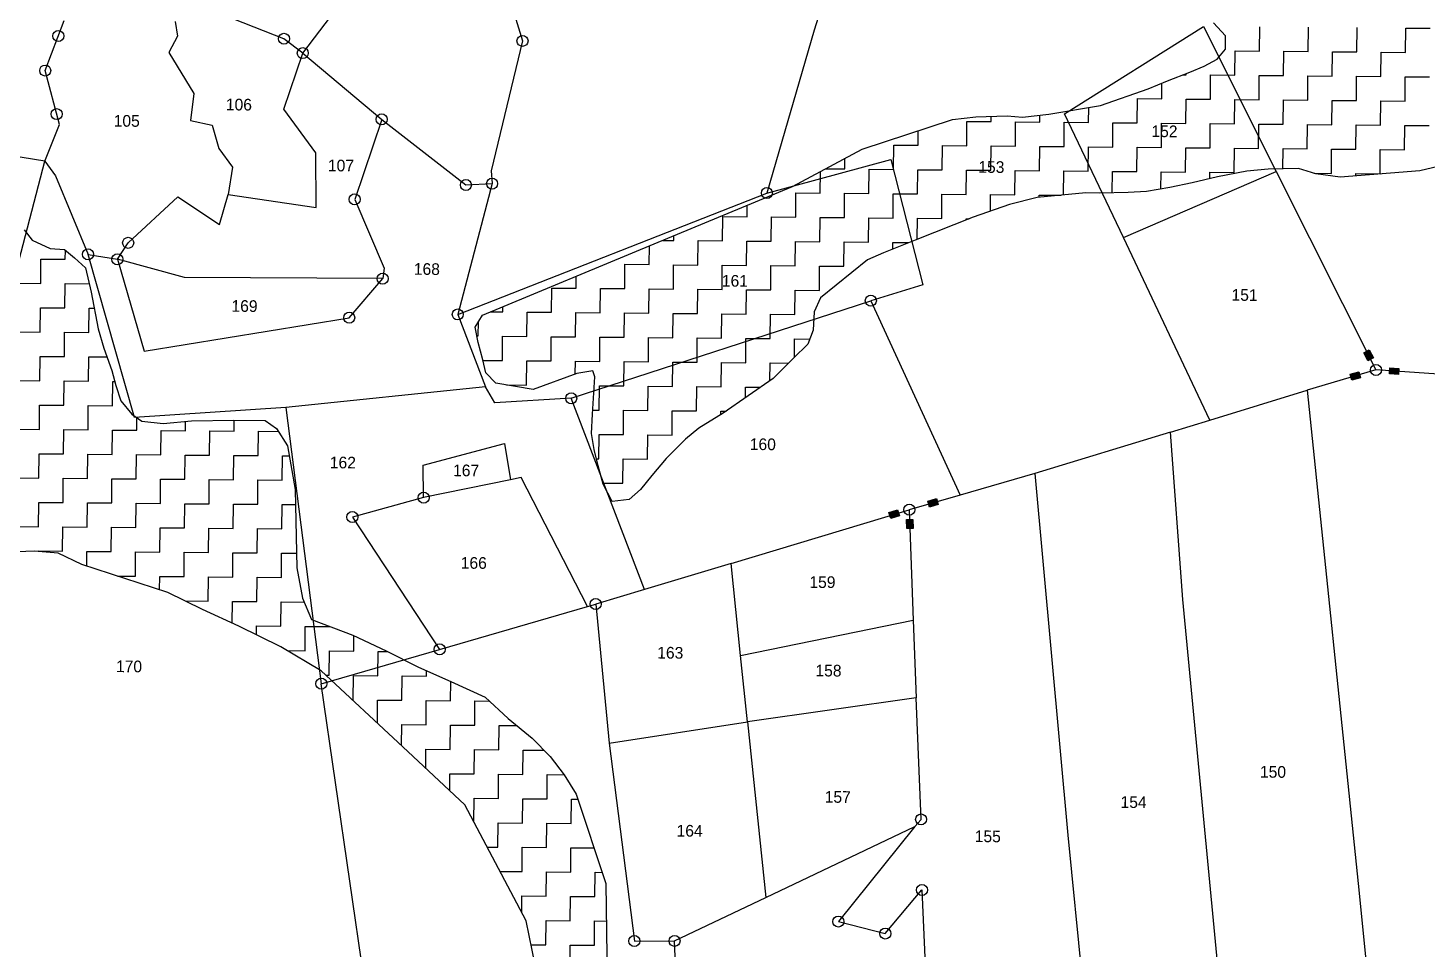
# Model space of a CAD drawing. Header units: metres. Extents: x 286188 to 288650, y 2015524 to 2018848.
# Drawn here: x 287240 to 287798, y 2017343 to 2017710 of the extents above; entities that cross this region are included whole.
import ezdxf
from ezdxf.enums import TextEntityAlignment as Align

# ---------------------------------------------------------------- set-up
doc = ezdxf.new("R2010")
doc.units = ezdxf.units.M
doc.header["$MEASUREMENT"] = 0
for name, color, linetype in [('POLY_HATCH', 12, 'Continuous'), ('POLY_PARCEL', 6, 'Continuous'), ('TEXT_PARCEL', 7, 'Continuous')]:
    doc.layers.add(name, color=color, linetype=linetype)
doc.styles.add('TEXT_MAP', font='', dxfattribs={"height": 1.8})
doc.styles.get('TEXT_MAP').set_extended_font_data('Kruti Dev 050')

msp = doc.modelspace()

# ---------------------------------------------------------------- hatches: boundary and pattern name
for points in [[(287774.79, 2017581.43), (287772.57, 2017580.31), (287774.19, 2017577.1), (287776.41, 2017578.22)], [(287771.3, 2017570.34), (287770.6, 2017572.73), (287767.15, 2017571.71), (287767.85, 2017569.32)], [(287786.4, 2017571.58), (287786.56, 2017574.07), (287782.97, 2017574.31), (287782.81, 2017571.82)], [(287587.55, 2017515.24), (287586.85, 2017517.63), (287583.39, 2017516.61), (287584.09, 2017514.22)], [(287602.97, 2017519.77), (287602.28, 2017522.16), (287598.82, 2017521.16), (287599.51, 2017518.77)], [(287590.5, 2017510.18), (287592.99, 2017510.27), (287592.86, 2017513.87), (287590.37, 2017513.78)]]:
    msp.add_hatch(color=256).paths.add_polyline_path(points)

# ---------------------------------------------------------------- linework, layer by layer
for points in [[(287774.19, 2017577.1), (287772.57, 2017580.31), (287774.79, 2017581.43), (287776.41, 2017578.22)], [(287767.15, 2017571.71), (287770.6, 2017572.73), (287771.3, 2017570.34), (287767.85, 2017569.32)], [(287782.97, 2017574.31), (287786.56, 2017574.07), (287786.4, 2017571.58), (287782.81, 2017571.82)], [(287583.39, 2017516.61), (287586.85, 2017517.63), (287587.55, 2017515.24), (287584.09, 2017514.22)], [(287598.82, 2017521.16), (287602.28, 2017522.16), (287602.97, 2017519.77), (287599.51, 2017518.77)], [(287592.86, 2017513.87), (287592.99, 2017510.27), (287590.5, 2017510.18), (287590.37, 2017513.78)]]:
    msp.add_lwpolyline(points, close=True)
for centre in [(287252.44, 2017706.53), (287342.36, 2017705.41), (287437.39, 2017704.55), (287349.85, 2017699.69), (287247.21, 2017692.75), (287251.76, 2017675.37), (287381.29, 2017673.28), (287414.82, 2017647.16), (287425.29, 2017647.68), (287534.75, 2017643.92), (287370.55, 2017641.41), (287280.27, 2017624.09), (287264.3, 2017619.48), (287275.97, 2017617.53), (287381.7, 2017609.81), (287576.18, 2017601.02), (287368.34, 2017594.26), (287411.59, 2017595.55), (287777.42, 2017573.43), (287456.8, 2017562.14), (287397.98, 2017522.56), (287369.61, 2017514.82), (287591.48, 2017517.74), (287466.57, 2017480.14), (287404.35, 2017462.07), (287357.22, 2017448.39), (287596.2, 2017394.31), (287596.56, 2017366.22), (287563.23, 2017353.61), (287581.95, 2017348.83), (287481.97, 2017345.85), (287497.96, 2017345.9)]:
    msp.add_circle(centre, 2.2)
at = {"layer": 'POLY_HATCH'}
for p, q in [((287717.53, 2017706.52), (287712.74, 2017711.81)), ((287717.49, 2017701.28), (287717.53, 2017706.52)), ((287714.22, 2017697.28), (287717.49, 2017701.28)), ((287708.95, 2017694.5), (287714.22, 2017697.28)), ((287694.37, 2017688.59), (287703.28, 2017692.14)), ((287703.28, 2017692.14), (287708.95, 2017694.5)), ((287667.65, 2017678.75), (287686.68, 2017685.43)), ((287686.68, 2017685.43), (287694.37, 2017688.59)), ((287647.05, 2017675.3), (287667.65, 2017678.75)), ((287572.68, 2017661.46), (287608.7, 2017673.23)), ((287608.7, 2017673.23), (287617.99, 2017674.36)), ((287617.99, 2017674.36), (287630.5, 2017674.65)), ((287630.5, 2017674.65), (287636.54, 2017674.19)), ((287636.54, 2017674.19), (287647.05, 2017675.3)), ((287544.92, 2017646.55), (287572.68, 2017661.46)), ((287726.01, 2017652.65), (287714.29, 2017650.33)), ((287734.49, 2017653.38), (287726.01, 2017652.65)), ((287746.59, 2017653.67), (287734.49, 2017653.38)), ((287753.43, 2017651.59), (287746.59, 2017653.67)), ((287763.11, 2017650.3), (287753.43, 2017651.59)), ((287794.94, 2017652.8), (287763.11, 2017650.3)), ((287805.05, 2017655.13), (287794.94, 2017652.8)), ((287489.84, 2017623.66), (287544.92, 2017646.55)), ((287695.28, 2017646.07), (287685.99, 2017644.54)), ((287704.18, 2017648.01), (287695.28, 2017646.07)), ((287714.29, 2017650.33), (287704.18, 2017648.01)), ((287642.39, 2017642.11), (287631.47, 2017639.39)), ((287661.78, 2017643.95), (287642.39, 2017642.11)), ((287667.42, 2017643.9), (287661.78, 2017643.95)), ((287678.72, 2017644.2), (287667.42, 2017643.9)), ((287685.99, 2017644.54), (287678.72, 2017644.2)), ((287616.9, 2017634.28), (287593.82, 2017625.21)), ((287631.47, 2017639.39), (287616.9, 2017634.28)), ((287238.77, 2017629.2), (287241.97, 2017625.14)), ((287241.97, 2017625.14), (287249.2, 2017621.85)), ((287421.39, 2017595.25), (287489.84, 2017623.66)), ((287593.82, 2017625.21), (287581.27, 2017620.08)), ((287249.2, 2017621.85), (287254.84, 2017621.39)), ((287254.84, 2017621.39), (287258.85, 2017618.13)), ((287258.85, 2017618.13), (287263.25, 2017614.06)), ((287574.79, 2017617.32), (287556.09, 2017602.16)), ((287581.27, 2017620.08), (287574.79, 2017617.32)), ((287263.25, 2017614.06), (287265.58, 2017604.36)), ((287265.58, 2017604.36), (287268.28, 2017589.82)), ((287556.09, 2017602.16), (287553.62, 2017596.54)), ((287418.53, 2017590.43), (287421.39, 2017595.25)), ((287553.62, 2017596.54), (287553.15, 2017589.29)), ((287268.28, 2017589.82), (287270.63, 2017582.14)), ((287419.68, 2017584.37), (287418.53, 2017590.43)), ((287553.15, 2017589.29), (287551.08, 2017583.66)), ((287421.64, 2017577.5), (287419.68, 2017584.37)), ((287270.63, 2017582.14), (287273.77, 2017573.24)), ((287551.08, 2017583.66), (287545.38, 2017578.07)), ((287273.77, 2017573.24), (287275.33, 2017567.17)), ((287422.8, 2017572.25), (287421.64, 2017577.5)), ((287465.45, 2017573.14), (287458.98, 2017571.99)), ((287466.23, 2017570.72), (287465.45, 2017573.14)), ((287545.38, 2017578.07), (287537.24, 2017570.07)), ((287275.33, 2017567.17), (287277.3, 2017561.11)), ((287426.8, 2017568.18), (287422.8, 2017572.25)), ((287441.7, 2017565.63), (287426.8, 2017568.18)), ((287458.98, 2017571.99), (287441.7, 2017565.63)), ((287465.29, 2017555.8), (287466.23, 2017570.72)), ((287537.24, 2017570.07), (287517.34, 2017556.14)), ((287277.3, 2017561.11), (287281.69, 2017555.83)), ((287281.69, 2017555.83), (287285.7, 2017552.97)), ((287464.82, 2017548.15), (287465.29, 2017555.8)), ((287517.34, 2017556.14), (287507.61, 2017550.18)), ((287285.7, 2017552.97), (287294.16, 2017552.08)), ((287294.16, 2017552.08), (287305.47, 2017553.19)), ((287305.47, 2017553.19), (287322.42, 2017553.44)), ((287322.42, 2017553.44), (287334.92, 2017553.33)), ((287334.92, 2017553.33), (287339.33, 2017550.06)), ((287339.33, 2017550.06), (287343.71, 2017543.17)), ((287465.97, 2017541.68), (287464.82, 2017548.15)), ((287502.32, 2017545.79), (287494.59, 2017538.2)), ((287507.61, 2017550.18), (287502.32, 2017545.79)), ((287343.71, 2017543.17), (287346.78, 2017525.8)), ((287467.53, 2017535.22), (287465.97, 2017541.68)), ((287469.48, 2017527.94), (287467.53, 2017535.22)), ((287494.59, 2017538.2), (287488.88, 2017531.4)), ((287473.05, 2017521.06), (287469.48, 2017527.94)), ((287488.88, 2017531.4), (287484.39, 2017525.79)), ((287346.78, 2017525.8), (287347.47, 2017494.54)), ((287484.39, 2017525.79), (287479.91, 2017521.8)), ((287479.91, 2017521.8), (287473.05, 2017521.06)), ((287242.85, 2017501.24), (287229.69, 2017500.63)), ((287252.34, 2017500.42), (287242.85, 2017501.24)), ((287261.8, 2017495.96), (287252.34, 2017500.42)), ((287296.05, 2017484.69), (287261.8, 2017495.96)), ((287347.47, 2017494.54), (287349.78, 2017482.42)), ((287309.87, 2017477.99), (287296.05, 2017484.69)), ((287324.43, 2017471.29), (287309.87, 2017477.99)), ((287349.78, 2017482.42), (287353.33, 2017473.92)), ((287353.33, 2017473.92), (287369.82, 2017467.72)), ((287341.16, 2017463.1), (287324.43, 2017471.29)), ((287369.82, 2017467.72), (287383.08, 2017461.55)), ((287357.15, 2017453.46), (287341.16, 2017463.1)), ((287383.08, 2017461.55), (287395.93, 2017454.98)), ((287389.76, 2017423.23), (287357.15, 2017453.46)), ((287395.93, 2017454.98), (287408.79, 2017449.22)), ((287408.79, 2017449.22), (287422.45, 2017443.05)), ((287422.45, 2017443.05), (287431.66, 2017434.5)), ((287431.66, 2017434.5), (287441.27, 2017426.75)), ((287414.47, 2017400.1), (287389.76, 2017423.23)), ((287441.27, 2017426.75), (287448.47, 2017419.43)), ((287448.47, 2017419.43), (287454.05, 2017412.12)), ((287454.05, 2017412.12), (287458.82, 2017404.41)), ((287438.9, 2017353.87), (287414.47, 2017400.1)), ((287458.82, 2017404.41), (287470.61, 2017368.82)), ((287470.61, 2017368.82), (287471.36, 2017318)), ((287442.4, 2017336.31), (287438.9, 2017353.87))]:
    msp.add_line(p, q, dxfattribs=at)
at = {"layer": 'POLY_HATCH', "linetype": 'Continuous'}
for p, q in [((287731.05, 2017700.49), (287731.14, 2017710.19)), ((287750.44, 2017700.32), (287750.53, 2017710.01)), ((287769.83, 2017700.14), (287769.92, 2017709.84)), ((287789.22, 2017699.97), (287789.31, 2017709.66)), ((287789.31, 2017709.66), (287799, 2017709.57)), ((287721.27, 2017690.88), (287721.36, 2017700.58)), ((287721.36, 2017700.58), (287731.05, 2017700.49)), ((287740.66, 2017690.71), (287740.75, 2017700.4)), ((287740.75, 2017700.4), (287750.44, 2017700.32)), ((287760.05, 2017690.53), (287760.14, 2017700.23)), ((287760.14, 2017700.23), (287769.83, 2017700.14)), ((287779.44, 2017690.36), (287779.52, 2017700.05)), ((287779.52, 2017700.05), (287789.22, 2017699.97)), ((287700.61, 2017691.07), (287701.88, 2017691.06)), ((287701.88, 2017691.06), (287701.88, 2017691.58)), ((287711.49, 2017681.28), (287711.57, 2017690.97)), ((287711.57, 2017690.97), (287721.27, 2017690.88)), ((287730.88, 2017681.1), (287730.96, 2017690.8)), ((287730.96, 2017690.8), (287740.66, 2017690.71)), ((287750.27, 2017680.93), (287750.35, 2017690.62)), ((287750.35, 2017690.62), (287760.05, 2017690.53)), ((287769.65, 2017680.75), (287769.74, 2017690.45)), ((287769.74, 2017690.45), (287779.44, 2017690.36)), ((287789.04, 2017680.58), (287789.13, 2017690.27)), ((287789.13, 2017690.27), (287798.83, 2017690.18)), ((287692.1, 2017681.45), (287692.15, 2017687.68)), ((287682.31, 2017671.85), (287682.4, 2017681.54)), ((287682.4, 2017681.54), (287692.1, 2017681.45)), ((287701.7, 2017671.67), (287701.79, 2017681.37)), ((287701.79, 2017681.37), (287711.49, 2017681.28)), ((287721.09, 2017671.5), (287721.18, 2017681.19)), ((287721.18, 2017681.19), (287730.88, 2017681.1)), ((287740.48, 2017671.32), (287740.57, 2017681.01)), ((287740.57, 2017681.01), (287750.27, 2017680.93)), ((287759.87, 2017671.14), (287759.96, 2017680.84)), ((287759.96, 2017680.84), (287769.65, 2017680.75)), ((287779.26, 2017670.97), (287779.35, 2017680.66)), ((287779.35, 2017680.66), (287789.04, 2017680.58)), ((287624.14, 2017672.37), (287624.16, 2017674.5)), ((287643.53, 2017672.2), (287643.56, 2017674.93)), ((287662.92, 2017672.02), (287662.98, 2017677.97)), ((287594.97, 2017662.94), (287595.03, 2017668.76)), ((287614.36, 2017662.76), (287614.45, 2017672.46)), ((287614.45, 2017672.46), (287624.14, 2017672.37)), ((287633.75, 2017662.59), (287633.84, 2017672.28)), ((287633.84, 2017672.28), (287643.53, 2017672.2)), ((287653.14, 2017662.41), (287653.23, 2017672.11)), ((287653.23, 2017672.11), (287662.92, 2017672.02)), ((287672.53, 2017662.24), (287672.62, 2017671.93)), ((287672.62, 2017671.93), (287682.31, 2017671.85)), ((287691.92, 2017662.06), (287692.01, 2017671.76)), ((287692.01, 2017671.76), (287701.7, 2017671.67)), ((287711.31, 2017661.89), (287711.4, 2017671.58)), ((287711.4, 2017671.58), (287721.09, 2017671.5)), ((287730.7, 2017661.71), (287730.79, 2017671.41)), ((287730.79, 2017671.41), (287740.48, 2017671.32)), ((287750.09, 2017661.54), (287750.18, 2017671.23)), ((287750.18, 2017671.23), (287759.87, 2017671.14)), ((287769.48, 2017661.36), (287769.57, 2017671.06)), ((287769.57, 2017671.06), (287779.26, 2017670.97)), ((287788.87, 2017661.19), (287788.96, 2017670.88)), ((287788.96, 2017670.88), (287798.65, 2017670.79)), ((287585.19, 2017653.33), (287585.28, 2017663.03)), ((287585.28, 2017663.03), (287594.97, 2017662.94)), ((287604.58, 2017653.16), (287604.67, 2017662.85)), ((287604.67, 2017662.85), (287614.36, 2017662.76)), ((287623.97, 2017652.98), (287624.06, 2017662.68)), ((287624.06, 2017662.68), (287633.75, 2017662.59)), ((287643.36, 2017652.81), (287643.45, 2017662.5)), ((287643.45, 2017662.5), (287653.14, 2017662.41)), ((287662.75, 2017652.63), (287662.84, 2017662.33)), ((287662.84, 2017662.33), (287672.53, 2017662.24)), ((287682.14, 2017652.46), (287682.23, 2017662.15)), ((287682.23, 2017662.15), (287691.92, 2017662.06)), ((287701.53, 2017652.28), (287701.62, 2017661.98)), ((287701.62, 2017661.98), (287711.31, 2017661.89)), ((287720.92, 2017652.11), (287721.01, 2017661.8)), ((287721.01, 2017661.8), (287730.7, 2017661.71)), ((287565.8, 2017653.51), (287565.84, 2017657.79)), ((287740.32, 2017653.52), (287740.4, 2017661.63)), ((287740.4, 2017661.63), (287750.09, 2017661.54)), ((287759.7, 2017651.76), (287759.78, 2017661.45)), ((287759.78, 2017661.45), (287769.48, 2017661.36)), ((287779.09, 2017651.58), (287779.17, 2017661.27)), ((287779.17, 2017661.27), (287788.87, 2017661.19)), ((287556.02, 2017643.9), (287556.1, 2017652.56)), ((287558, 2017653.58), (287565.8, 2017653.51)), ((287575.41, 2017643.72), (287575.5, 2017653.42)), ((287575.5, 2017653.42), (287585.19, 2017653.33)), ((287594.8, 2017643.55), (287594.89, 2017653.24)), ((287594.89, 2017653.24), (287604.58, 2017653.16)), ((287614.19, 2017643.37), (287614.27, 2017653.07)), ((287614.27, 2017653.07), (287623.97, 2017652.98)), ((287633.58, 2017643.2), (287633.66, 2017652.89)), ((287633.66, 2017652.89), (287643.36, 2017652.81)), ((287652.97, 2017643.12), (287653.05, 2017652.72)), ((287653.05, 2017652.72), (287662.75, 2017652.63)), ((287672.37, 2017644.03), (287672.44, 2017652.54)), ((287672.44, 2017652.54), (287682.14, 2017652.46)), ((287691.77, 2017645.49), (287691.83, 2017652.37)), ((287691.83, 2017652.37), (287701.53, 2017652.28)), ((287711.2, 2017649.62), (287711.22, 2017652.19)), ((287711.22, 2017652.19), (287720.92, 2017652.11)), ((287752.69, 2017651.82), (287759.7, 2017651.76)), ((287769.38, 2017650.79), (287769.39, 2017651.67)), ((287769.39, 2017651.67), (287779.09, 2017651.58)), ((287546.24, 2017634.29), (287546.32, 2017643.99)), ((287546.32, 2017643.99), (287556.02, 2017643.9)), ((287565.63, 2017634.12), (287565.71, 2017643.81)), ((287565.71, 2017643.81), (287575.41, 2017643.72)), ((287585.02, 2017633.94), (287585.1, 2017643.64)), ((287585.1, 2017643.64), (287594.8, 2017643.55)), ((287604.4, 2017633.77), (287604.49, 2017643.46)), ((287604.49, 2017643.46), (287614.19, 2017643.37)), ((287623.82, 2017636.71), (287623.88, 2017643.29)), ((287623.88, 2017643.29), (287633.58, 2017643.2)), ((287643.26, 2017642.2), (287643.27, 2017643.11)), ((287643.27, 2017643.11), (287652.07, 2017643.03)), ((287517.06, 2017624.86), (287517.15, 2017634.56)), ((287517.15, 2017634.56), (287526.85, 2017634.47)), ((287526.85, 2017634.47), (287526.89, 2017639.06)), ((287536.45, 2017624.69), (287536.54, 2017634.38)), ((287536.54, 2017634.38), (287546.24, 2017634.29)), ((287555.84, 2017624.51), (287555.93, 2017634.2)), ((287555.93, 2017634.2), (287565.63, 2017634.12)), ((287575.23, 2017624.33), (287575.32, 2017634.03)), ((287575.32, 2017634.03), (287585.02, 2017633.94)), ((287594.63, 2017625.53), (287594.71, 2017633.85)), ((287594.71, 2017633.85), (287604.4, 2017633.77)), ((287614.1, 2017633.68), (287615.35, 2017633.67)), ((287614.1, 2017633.18), (287614.1, 2017633.68)), ((287487.89, 2017615.43), (287487.96, 2017622.88)), ((287493.24, 2017625.08), (287497.67, 2017625.04)), ((287497.67, 2017625.04), (287497.69, 2017626.93)), ((287507.28, 2017615.25), (287507.37, 2017624.95)), ((287507.37, 2017624.95), (287517.06, 2017624.86)), ((287526.67, 2017615.08), (287526.76, 2017624.77)), ((287526.76, 2017624.77), (287536.45, 2017624.69)), ((287546.06, 2017614.9), (287546.15, 2017624.6)), ((287546.15, 2017624.6), (287555.84, 2017624.51)), ((287565.45, 2017614.73), (287565.54, 2017624.42)), ((287565.54, 2017624.42), (287575.23, 2017624.33)), ((287584.9, 2017621.57), (287584.93, 2017624.25)), ((287584.93, 2017624.25), (287591.32, 2017624.19)), ((287245.43, 2017607.92), (287245.52, 2017617.62)), ((287245.52, 2017617.62), (287255.22, 2017617.53)), ((287255.22, 2017617.53), (287255.25, 2017621.06)), ((287478.11, 2017605.82), (287478.2, 2017615.52)), ((287478.2, 2017615.52), (287487.89, 2017615.43)), ((287497.5, 2017605.65), (287497.59, 2017615.34)), ((287497.59, 2017615.34), (287507.28, 2017615.25)), ((287516.89, 2017605.47), (287516.98, 2017615.17)), ((287516.98, 2017615.17), (287526.67, 2017615.08)), ((287536.28, 2017605.3), (287536.37, 2017614.99)), ((287536.37, 2017614.99), (287546.06, 2017614.9)), ((287555.67, 2017605.12), (287555.76, 2017614.82)), ((287555.76, 2017614.82), (287565.45, 2017614.73)), ((287235.74, 2017608.01), (287245.43, 2017607.92)), ((287255.04, 2017598.14), (287255.13, 2017607.84)), ((287255.13, 2017607.84), (287264.77, 2017607.75)), ((287448.94, 2017596.39), (287449.02, 2017606.08)), ((287449.02, 2017606.08), (287458.72, 2017606)), ((287458.72, 2017606), (287458.76, 2017610.76)), ((287468.33, 2017596.21), (287468.41, 2017605.91)), ((287468.41, 2017605.91), (287478.11, 2017605.82)), ((287487.72, 2017596.04), (287487.8, 2017605.73)), ((287487.8, 2017605.73), (287497.5, 2017605.65)), ((287507.11, 2017595.86), (287507.19, 2017605.56)), ((287507.19, 2017605.56), (287516.89, 2017605.47)), ((287526.5, 2017595.69), (287526.58, 2017605.38)), ((287526.58, 2017605.38), (287536.28, 2017605.3)), ((287545.89, 2017595.51), (287545.97, 2017605.21)), ((287545.97, 2017605.21), (287555.67, 2017605.12)), ((287245.26, 2017588.53), (287245.35, 2017598.23)), ((287245.35, 2017598.23), (287255.04, 2017598.14)), ((287264.65, 2017588.36), (287264.74, 2017598.05)), ((287264.74, 2017598.05), (287266.75, 2017598.03)), ((287424.67, 2017596.61), (287429.55, 2017596.56)), ((287429.55, 2017596.56), (287429.57, 2017598.64)), ((287439.15, 2017586.78), (287439.24, 2017596.48)), ((287439.24, 2017596.48), (287448.94, 2017596.39)), ((287458.54, 2017586.61), (287458.63, 2017596.3)), ((287458.63, 2017596.3), (287468.33, 2017596.21)), ((287477.93, 2017586.43), (287478.02, 2017596.13)), ((287478.02, 2017596.13), (287487.72, 2017596.04)), ((287497.32, 2017586.26), (287497.41, 2017595.95)), ((287497.41, 2017595.95), (287507.11, 2017595.86)), ((287516.71, 2017586.08), (287516.8, 2017595.78)), ((287516.8, 2017595.78), (287526.5, 2017595.69)), ((287536.1, 2017585.91), (287536.19, 2017595.6)), ((287536.19, 2017595.6), (287545.89, 2017595.51)), ((287419.77, 2017586.96), (287419.82, 2017592.6)), ((287235.56, 2017588.62), (287245.26, 2017588.53)), ((287254.87, 2017578.75), (287254.95, 2017588.45)), ((287254.95, 2017588.45), (287264.65, 2017588.36)), ((287419.19, 2017586.96), (287419.77, 2017586.96)), ((287429.37, 2017577.17), (287429.46, 2017586.87)), ((287429.46, 2017586.87), (287439.15, 2017586.78)), ((287448.76, 2017577), (287448.85, 2017586.69)), ((287448.85, 2017586.69), (287458.54, 2017586.61)), ((287468.15, 2017576.82), (287468.24, 2017586.52)), ((287468.24, 2017586.52), (287477.93, 2017586.43)), ((287487.54, 2017576.65), (287487.63, 2017586.34)), ((287487.63, 2017586.34), (287497.32, 2017586.26)), ((287506.93, 2017576.47), (287507.02, 2017586.17)), ((287507.02, 2017586.17), (287516.71, 2017586.08)), ((287526.32, 2017576.3), (287526.41, 2017585.99)), ((287526.41, 2017585.99), (287536.1, 2017585.91)), ((287545.73, 2017578.41), (287545.8, 2017585.82)), ((287545.8, 2017585.82), (287551.85, 2017585.76)), ((287245.08, 2017569.14), (287245.17, 2017578.84)), ((287245.17, 2017578.84), (287254.87, 2017578.75)), ((287264.47, 2017568.97), (287264.56, 2017578.66)), ((287264.56, 2017578.66), (287271.88, 2017578.6)), ((287421.69, 2017577.24), (287429.37, 2017577.17)), ((287438.98, 2017567.39), (287439.07, 2017577.09)), ((287439.07, 2017577.09), (287448.76, 2017577)), ((287458.41, 2017571.78), (287458.46, 2017576.91)), ((287458.46, 2017576.91), (287468.15, 2017576.82)), ((287477.76, 2017567.04), (287477.85, 2017576.74)), ((287477.85, 2017576.74), (287487.54, 2017576.65)), ((287497.15, 2017566.87), (287497.24, 2017576.56)), ((287497.24, 2017576.56), (287506.93, 2017576.47)), ((287516.54, 2017566.69), (287516.63, 2017576.39)), ((287516.63, 2017576.39), (287526.32, 2017576.3)), ((287535.95, 2017569.17), (287536.02, 2017576.21)), ((287536.02, 2017576.21), (287543.42, 2017576.14)), ((287235.39, 2017569.23), (287245.08, 2017569.14)), ((287254.69, 2017559.36), (287254.78, 2017569.06)), ((287254.78, 2017569.06), (287264.47, 2017568.97)), ((287274.08, 2017559.19), (287274.17, 2017568.88)), ((287274.17, 2017568.88), (287274.9, 2017568.87)), ((287430.98, 2017567.46), (287438.98, 2017567.39)), ((287467.98, 2017557.43), (287468.06, 2017567.13)), ((287468.06, 2017567.13), (287477.76, 2017567.04)), ((287487.37, 2017557.26), (287487.45, 2017566.95)), ((287487.45, 2017566.95), (287497.15, 2017566.87)), ((287506.76, 2017557.08), (287506.84, 2017566.78)), ((287506.84, 2017566.78), (287516.54, 2017566.69)), ((287526.19, 2017562.34), (287526.23, 2017566.6)), ((287526.23, 2017566.6), (287532.21, 2017566.55)), ((287244.91, 2017549.75), (287245, 2017559.45)), ((287245, 2017559.45), (287254.69, 2017559.36)), ((287264.3, 2017549.58), (287264.38, 2017559.27)), ((287264.38, 2017559.27), (287274.08, 2017559.19)), ((287465.4, 2017557.46), (287467.98, 2017557.43)), ((287477.58, 2017547.65), (287477.67, 2017557.35)), ((287477.67, 2017557.35), (287487.37, 2017557.26)), ((287496.97, 2017547.48), (287497.06, 2017557.17)), ((287497.06, 2017557.17), (287506.76, 2017557.08)), ((287516.44, 2017555.59), (287516.45, 2017557)), ((287516.45, 2017557), (287518.54, 2017556.98)), ((287283.69, 2017549.4), (287283.73, 2017554.37)), ((287303.08, 2017549.23), (287303.11, 2017552.96)), ((287322.47, 2017549.05), (287322.51, 2017553.44)), ((287235.21, 2017549.84), (287244.91, 2017549.75)), ((287254.51, 2017539.97), (287254.6, 2017549.67)), ((287254.6, 2017549.67), (287264.3, 2017549.58)), ((287273.9, 2017539.8), (287273.99, 2017549.49)), ((287273.99, 2017549.49), (287283.69, 2017549.4)), ((287293.29, 2017539.62), (287293.38, 2017549.32)), ((287293.38, 2017549.32), (287303.08, 2017549.23)), ((287312.68, 2017539.45), (287312.77, 2017549.14)), ((287312.77, 2017549.14), (287322.47, 2017549.05)), ((287332.07, 2017539.27), (287332.16, 2017548.97)), ((287332.16, 2017548.97), (287340.07, 2017548.89)), ((287467.8, 2017538.04), (287467.89, 2017547.74)), ((287467.89, 2017547.74), (287477.58, 2017547.65)), ((287487.19, 2017537.87), (287487.28, 2017547.56)), ((287487.28, 2017547.56), (287496.97, 2017547.48)), ((287244.73, 2017530.36), (287244.82, 2017540.06)), ((287244.82, 2017540.06), (287254.51, 2017539.97)), ((287264.12, 2017530.19), (287264.21, 2017539.88)), ((287264.21, 2017539.88), (287273.9, 2017539.8)), ((287283.51, 2017530.01), (287283.6, 2017539.71)), ((287283.6, 2017539.71), (287293.29, 2017539.62)), ((287302.9, 2017529.84), (287302.99, 2017539.53)), ((287302.99, 2017539.53), (287312.68, 2017539.45)), ((287322.29, 2017529.66), (287322.38, 2017539.36)), ((287322.38, 2017539.36), (287332.07, 2017539.27)), ((287341.68, 2017529.49), (287341.77, 2017539.18)), ((287341.77, 2017539.18), (287344.42, 2017539.16)), ((287466.84, 2017538.05), (287467.8, 2017538.04)), ((287477.41, 2017528.26), (287477.5, 2017537.96)), ((287477.5, 2017537.96), (287487.19, 2017537.87)), ((287235.04, 2017530.45), (287244.73, 2017530.36)), ((287254.34, 2017520.58), (287254.43, 2017530.28)), ((287254.43, 2017530.28), (287264.12, 2017530.19)), ((287273.73, 2017520.41), (287273.82, 2017530.1)), ((287273.82, 2017530.1), (287283.51, 2017530.01)), ((287293.12, 2017520.23), (287293.21, 2017529.93)), ((287293.21, 2017529.93), (287302.9, 2017529.84)), ((287312.51, 2017520.06), (287312.6, 2017529.75)), ((287312.6, 2017529.75), (287322.29, 2017529.66)), ((287331.9, 2017519.88), (287331.99, 2017529.58)), ((287331.99, 2017529.58), (287341.68, 2017529.49)), ((287469.37, 2017528.33), (287477.41, 2017528.26)), ((287244.56, 2017510.97), (287244.64, 2017520.67)), ((287244.64, 2017520.67), (287254.34, 2017520.58)), ((287263.95, 2017510.8), (287264.03, 2017520.49)), ((287264.03, 2017520.49), (287273.73, 2017520.41)), ((287283.34, 2017510.62), (287283.42, 2017520.32)), ((287283.42, 2017520.32), (287293.12, 2017520.23)), ((287302.73, 2017510.45), (287302.81, 2017520.14)), ((287302.81, 2017520.14), (287312.51, 2017520.06)), ((287322.12, 2017510.27), (287322.2, 2017519.97)), ((287322.2, 2017519.97), (287331.9, 2017519.88)), ((287341.51, 2017510.1), (287341.59, 2017519.79)), ((287341.59, 2017519.79), (287346.91, 2017519.75)), ((287234.86, 2017511.06), (287244.56, 2017510.97)), ((287254.16, 2017501.19), (287254.25, 2017510.89)), ((287254.25, 2017510.89), (287263.95, 2017510.8)), ((287273.55, 2017501.02), (287273.64, 2017510.71)), ((287273.64, 2017510.71), (287283.34, 2017510.62)), ((287292.94, 2017500.84), (287293.03, 2017510.54)), ((287293.03, 2017510.54), (287302.73, 2017510.45)), ((287312.33, 2017500.67), (287312.42, 2017510.36)), ((287312.42, 2017510.36), (287322.12, 2017510.27)), ((287331.72, 2017500.49), (287331.81, 2017510.19)), ((287331.81, 2017510.19), (287341.51, 2017510.1)), ((287244.47, 2017501.28), (287254.16, 2017501.19)), ((287244.47, 2017501.1), (287244.47, 2017501.28)), ((287263.81, 2017495.3), (287263.86, 2017501.1)), ((287263.86, 2017501.1), (287273.55, 2017501.02)), ((287283.16, 2017491.23), (287283.25, 2017500.93)), ((287283.25, 2017500.93), (287292.94, 2017500.84)), ((287302.55, 2017491.06), (287302.64, 2017500.75)), ((287302.64, 2017500.75), (287312.33, 2017500.67)), ((287321.94, 2017490.88), (287322.03, 2017500.58)), ((287322.03, 2017500.58), (287331.72, 2017500.49)), ((287341.33, 2017490.71), (287341.42, 2017500.4)), ((287341.42, 2017500.4), (287347.34, 2017500.35)), ((287275.96, 2017491.3), (287283.16, 2017491.23)), ((287292.81, 2017485.76), (287292.86, 2017491.15)), ((287292.86, 2017491.15), (287302.55, 2017491.06)), ((287312.16, 2017481.28), (287312.25, 2017490.97)), ((287312.25, 2017490.97), (287321.94, 2017490.88)), ((287331.55, 2017481.1), (287331.64, 2017490.8)), ((287331.64, 2017490.8), (287341.33, 2017490.71)), ((287302.92, 2017481.36), (287312.16, 2017481.28)), ((287321.77, 2017472.51), (287321.85, 2017481.19)), ((287321.85, 2017481.19), (287331.55, 2017481.1)), ((287341.16, 2017471.32), (287341.24, 2017481.01)), ((287341.24, 2017481.01), (287350.4, 2017480.93)), ((287331.43, 2017467.86), (287331.46, 2017471.41)), ((287331.46, 2017471.41), (287341.16, 2017471.32)), ((287350.76, 2017461.54), (287350.85, 2017471.23)), ((287350.85, 2017471.23), (287360.55, 2017471.14)), ((287360.55, 2017471.14), (287360.55, 2017471.21)), ((287370.15, 2017461.36), (287370.21, 2017467.54)), ((287343.65, 2017461.6), (287350.76, 2017461.54)), ((287360.37, 2017451.75), (287360.46, 2017461.45)), ((287360.46, 2017461.45), (287370.15, 2017461.36)), ((287379.76, 2017451.58), (287379.85, 2017461.27)), ((287379.85, 2017461.27), (287383.69, 2017461.24)), ((287358.98, 2017451.77), (287360.37, 2017451.75)), ((287369.98, 2017441.97), (287370.06, 2017451.67)), ((287370.06, 2017451.67), (287379.76, 2017451.58)), ((287389.37, 2017441.8), (287389.45, 2017451.49)), ((287389.45, 2017451.49), (287399.15, 2017451.4)), ((287399.15, 2017451.4), (287399.17, 2017453.53)), ((287408.76, 2017441.62), (287408.83, 2017449.21)), ((287369.54, 2017441.98), (287369.98, 2017441.97)), ((287379.59, 2017432.66), (287379.67, 2017441.88)), ((287379.67, 2017441.88), (287389.37, 2017441.8)), ((287398.97, 2017432.01), (287399.06, 2017441.71)), ((287399.06, 2017441.71), (287408.76, 2017441.62)), ((287418.36, 2017431.84), (287418.45, 2017441.53)), ((287418.45, 2017441.53), (287424.14, 2017441.48)), ((287389.2, 2017423.74), (287389.28, 2017432.1)), ((287389.28, 2017432.1), (287398.97, 2017432.01)), ((287408.58, 2017422.23), (287408.67, 2017431.93)), ((287408.67, 2017431.93), (287418.36, 2017431.84)), ((287427.97, 2017422.06), (287428.06, 2017431.75)), ((287428.06, 2017431.75), (287435.14, 2017431.69)), ((287398.82, 2017414.75), (287398.89, 2017422.32)), ((287398.89, 2017422.32), (287408.58, 2017422.23)), ((287418.19, 2017412.45), (287418.28, 2017422.14)), ((287418.28, 2017422.14), (287427.97, 2017422.06)), ((287437.58, 2017412.27), (287437.67, 2017421.97)), ((287437.67, 2017421.97), (287446.04, 2017421.89)), ((287408.43, 2017405.75), (287408.49, 2017412.54)), ((287408.49, 2017412.54), (287418.19, 2017412.45)), ((287427.8, 2017402.67), (287427.88, 2017412.36)), ((287427.88, 2017412.36), (287437.58, 2017412.27)), ((287447.19, 2017402.49), (287447.27, 2017412.19)), ((287447.27, 2017412.19), (287454.04, 2017412.13)), ((287418.02, 2017393.39), (287418.1, 2017402.75)), ((287418.1, 2017402.75), (287427.8, 2017402.67)), ((287437.4, 2017392.88), (287437.49, 2017402.58)), ((287437.49, 2017402.58), (287447.19, 2017402.49)), ((287456.79, 2017392.71), (287456.88, 2017402.4)), ((287456.88, 2017402.4), (287459.49, 2017402.38)), ((287427.62, 2017383.28), (287427.71, 2017392.97)), ((287427.71, 2017392.97), (287437.4, 2017392.88)), ((287447.01, 2017383.1), (287447.1, 2017392.8)), ((287447.1, 2017392.8), (287456.79, 2017392.71)), ((287423.34, 2017383.32), (287427.62, 2017383.28)), ((287437.23, 2017373.5), (287437.32, 2017383.19)), ((287437.32, 2017383.19), (287447.01, 2017383.1)), ((287456.62, 2017373.32), (287456.71, 2017383.01)), ((287456.71, 2017383.01), (287465.93, 2017382.93)), ((287428.49, 2017373.57), (287437.23, 2017373.5)), ((287446.84, 2017363.71), (287446.92, 2017373.41)), ((287446.92, 2017373.41), (287456.62, 2017373.32)), ((287466.22, 2017363.54), (287466.31, 2017373.23)), ((287466.31, 2017373.23), (287469.15, 2017373.21)), ((287437.08, 2017357.31), (287437.14, 2017363.8)), ((287437.14, 2017363.8), (287446.84, 2017363.71)), ((287456.44, 2017353.93), (287456.53, 2017363.63)), ((287456.53, 2017363.63), (287466.22, 2017363.54)), ((287446.66, 2017344.32), (287446.75, 2017354.02)), ((287446.75, 2017354.02), (287456.44, 2017353.93)), ((287466.05, 2017344.15), (287466.14, 2017353.84)), ((287466.14, 2017353.84), (287470.83, 2017353.8)), ((287440.79, 2017344.38), (287446.66, 2017344.32)), ((287456.27, 2017334.54), (287456.35, 2017344.24)), ((287456.35, 2017344.24), (287466.05, 2017344.15))]:
    msp.add_line(p, q, dxfattribs=at)
at = {"layer": 'POLY_PARCEL'}
for p, q in [((287413.9, 2017782.1), (287437.39, 2017704.55)), ((287577.02, 2017783.91), (287553.58, 2017708.81)), ((287342.36, 2017705.41), (287306.19, 2017719.57)), ((287349.85, 2017699.69), (287363.38, 2017717.52)), ((287247.21, 2017692.75), (287254.77, 2017712.66)), ((287299.05, 2017712.26), (287299.92, 2017706.41)), ((287299.92, 2017706.41), (287296.48, 2017699.99)), ((287553.58, 2017708.81), (287534.75, 2017643.92)), ((287653.38, 2017675.44), (287708.75, 2017710.29)), ((287708.75, 2017710.29), (287737.7, 2017652.45)), ((287349.85, 2017699.69), (287342.36, 2017705.41)), ((287437.39, 2017704.55), (287424.92, 2017652.72)), ((287296.48, 2017699.99), (287306.48, 2017683.61)), ((287342.27, 2017677.32), (287349.85, 2017699.69)), ((287349.85, 2017699.69), (287381.29, 2017673.28)), ((287252.86, 2017671.18), (287247.21, 2017692.75)), ((287306.48, 2017683.61), (287305.16, 2017672.86)), ((287305.16, 2017672.86), (287313.75, 2017670.94)), ((287355.03, 2017659.99), (287342.27, 2017677.32)), ((287381.29, 2017673.28), (287370.55, 2017641.41)), ((287381.29, 2017673.28), (287414.82, 2017647.16)), ((287676.87, 2017626.26), (287653.38, 2017675.44)), ((287247.04, 2017656.66), (287172.34, 2017668.85)), ((287247.04, 2017656.66), (287252.86, 2017671.18)), ((287313.75, 2017670.94), (287316.44, 2017661.69)), ((287218.35, 2017546.47), (287247.04, 2017656.66)), ((287247.04, 2017656.66), (287251.3, 2017650.78)), ((287316.44, 2017661.69), (287321.9, 2017654.26)), ((287355.14, 2017638.16), (287355.03, 2017659.99)), ((287534.75, 2017643.92), (287584.08, 2017657.31)), ((287584.08, 2017657.31), (287596.85, 2017607.4)), ((287251.3, 2017650.78), (287264.3, 2017619.48)), ((287321.9, 2017654.26), (287320.12, 2017643.4)), ((287424.92, 2017652.72), (287425.29, 2017647.68)), ((287676.87, 2017626.26), (287737.7, 2017652.45)), ((287737.7, 2017652.45), (287777.42, 2017573.43)), ((287425.29, 2017647.68), (287411.59, 2017595.55)), ((287414.82, 2017647.16), (287425.29, 2017647.68)), ((287280.27, 2017624.09), (287300.12, 2017642.35)), ((287300.12, 2017642.35), (287316.63, 2017631.44)), ((287316.63, 2017631.44), (287320.12, 2017643.4)), ((287320.12, 2017643.4), (287355.14, 2017638.16)), ((287370.55, 2017641.41), (287382.29, 2017613.94)), ((287411.59, 2017595.55), (287534.75, 2017643.92)), ((287275.97, 2017617.53), (287280.27, 2017624.09)), ((287711.26, 2017553.47), (287676.87, 2017626.26)), ((287282.78, 2017554.46), (287264.3, 2017619.48)), ((287264.3, 2017619.48), (287275.97, 2017617.53)), ((287302.66, 2017610.22), (287275.97, 2017617.53)), ((287275.97, 2017617.53), (287286.71, 2017580.86)), ((287382.29, 2017613.94), (287381.7, 2017609.81)), ((287381.7, 2017609.81), (287302.66, 2017610.22)), ((287368.34, 2017594.26), (287381.7, 2017609.81)), ((287596.85, 2017607.4), (287576.18, 2017601.02)), ((287456.8, 2017562.14), (287576.18, 2017601.02)), ((287576.18, 2017601.02), (287611.73, 2017523.59)), ((287411.59, 2017595.55), (287422.7, 2017566.75)), ((287286.71, 2017580.86), (287368.34, 2017594.26)), ((287777.42, 2017573.43), (287749.98, 2017565.38)), ((287867.49, 2017567.39), (287777.42, 2017573.43)), ((287422.7, 2017566.75), (287343.1, 2017558.52)), ((287426.34, 2017560.26), (287422.7, 2017566.75)), ((287456.8, 2017562.14), (287426.34, 2017560.26)), ((287485.99, 2017485.94), (287456.8, 2017562.14)), ((287711.26, 2017553.47), (287749.98, 2017565.38)), ((287749.98, 2017565.38), (287770.33, 2017368.84)), ((287343.1, 2017558.52), (287282.78, 2017554.46)), ((287343.1, 2017558.52), (287357.22, 2017448.39)), ((287695.55, 2017548.63), (287711.26, 2017553.47)), ((287695.55, 2017548.63), (287641.58, 2017532.21)), ((287700.49, 2017481.95), (287695.55, 2017548.63)), ((287397.79, 2017535.47), (287430.16, 2017544.09)), ((287430.16, 2017544.09), (287432.66, 2017529.66)), ((287397.98, 2017522.56), (287397.79, 2017535.47)), ((287432.66, 2017529.66), (287397.98, 2017522.56)), ((287436.8, 2017530.51), (287432.66, 2017529.66)), ((287463.3, 2017479.19), (287436.8, 2017530.51)), ((287641.58, 2017532.21), (287611.73, 2017523.59)), ((287641.58, 2017532.21), (287654.69, 2017388.02)), ((287397.98, 2017522.56), (287369.61, 2017514.82)), ((287611.73, 2017523.59), (287591.48, 2017517.74)), ((287520.54, 2017496.25), (287591.48, 2017517.74)), ((287591.48, 2017517.74), (287593.06, 2017473.78)), ((287369.61, 2017514.82), (287404.35, 2017462.07)), ((287520.54, 2017496.25), (287485.99, 2017485.94)), ((287524.21, 2017459.64), (287520.54, 2017496.25)), ((287485.99, 2017485.94), (287466.57, 2017480.14)), ((287404.35, 2017462.07), (287463.3, 2017479.19)), ((287463.3, 2017479.19), (287466.57, 2017480.14)), ((287466.57, 2017480.14), (287471.92, 2017424.76)), ((287721.86, 2017259.25), (287700.49, 2017481.95)), ((287524.21, 2017459.64), (287593.06, 2017473.78)), ((287593.06, 2017473.78), (287594.18, 2017442.72)), ((287357.22, 2017448.39), (287404.35, 2017462.07)), ((287527.05, 2017433.18), (287524.21, 2017459.64)), ((287381.51, 2017280.14), (287357.22, 2017448.39)), ((287594.18, 2017442.72), (287527.05, 2017433.18)), ((287596.2, 2017394.31), (287594.18, 2017442.72)), ((287471.92, 2017424.76), (287527.05, 2017433.18)), ((287527.05, 2017433.18), (287534.4, 2017363.23)), ((287471.92, 2017424.76), (287481.97, 2017345.85)), ((287593.72, 2017391.45), (287596.2, 2017394.31)), ((287534.4, 2017363.23), (287593.72, 2017391.45)), ((287593.72, 2017391.45), (287563.23, 2017353.61)), ((287654.69, 2017388.02), (287668.22, 2017251.83)), ((287770.33, 2017368.84), (287780.5, 2017269.21)), ((287497.96, 2017345.9), (287534.4, 2017363.23)), ((287581.95, 2017348.83), (287596.56, 2017366.22)), ((287596.56, 2017366.22), (287601.69, 2017241.06)), ((287563.23, 2017353.61), (287581.95, 2017348.83)), ((287481.97, 2017345.85), (287497.96, 2017345.9)), ((287504.06, 2017203.83), (287497.96, 2017345.9))]:
    msp.add_line(p, q, dxfattribs=at)

# ---------------------------------------------------------------- texts
at = {"layer": 'TEXT_PARCEL', "style": 'TEXT_MAP'}
for s, p in [('106', (287324.4, 2017679.18)), ('105', (287279.71, 2017672.69)), ('152', (287693.17, 2017668.54)), ('107', (287365.06, 2017654.89)), ('153', (287624.2, 2017654.3)), ('168', (287399.29, 2017613.64)), ('161', (287522.02, 2017608.94)), ('169', (287326.64, 2017598.9)), ('151', (287725.09, 2017603.27)), ('160', (287533.15, 2017543.82)), ('162', (287365.82, 2017536.54)), ('167', (287414.93, 2017533.39)), ('166', (287417.98, 2017496.53)), ('159', (287556.89, 2017488.89)), ('163', (287496.27, 2017460.73)), ('170', (287280.62, 2017455.3)), ('158', (287559.31, 2017453.62)), ('150', (287736.41, 2017413.27)), ('157', (287563, 2017403.24)), ('154', (287680.87, 2017401.17)), ('164', (287503.98, 2017389.79)), ('155', (287622.78, 2017387.54))]:
    msp.add_text(s, height=4.654, rotation=359.4824, dxfattribs=at).set_placement(p, align=Align.MIDDLE)

doc.saveas('drawing.dxf')
